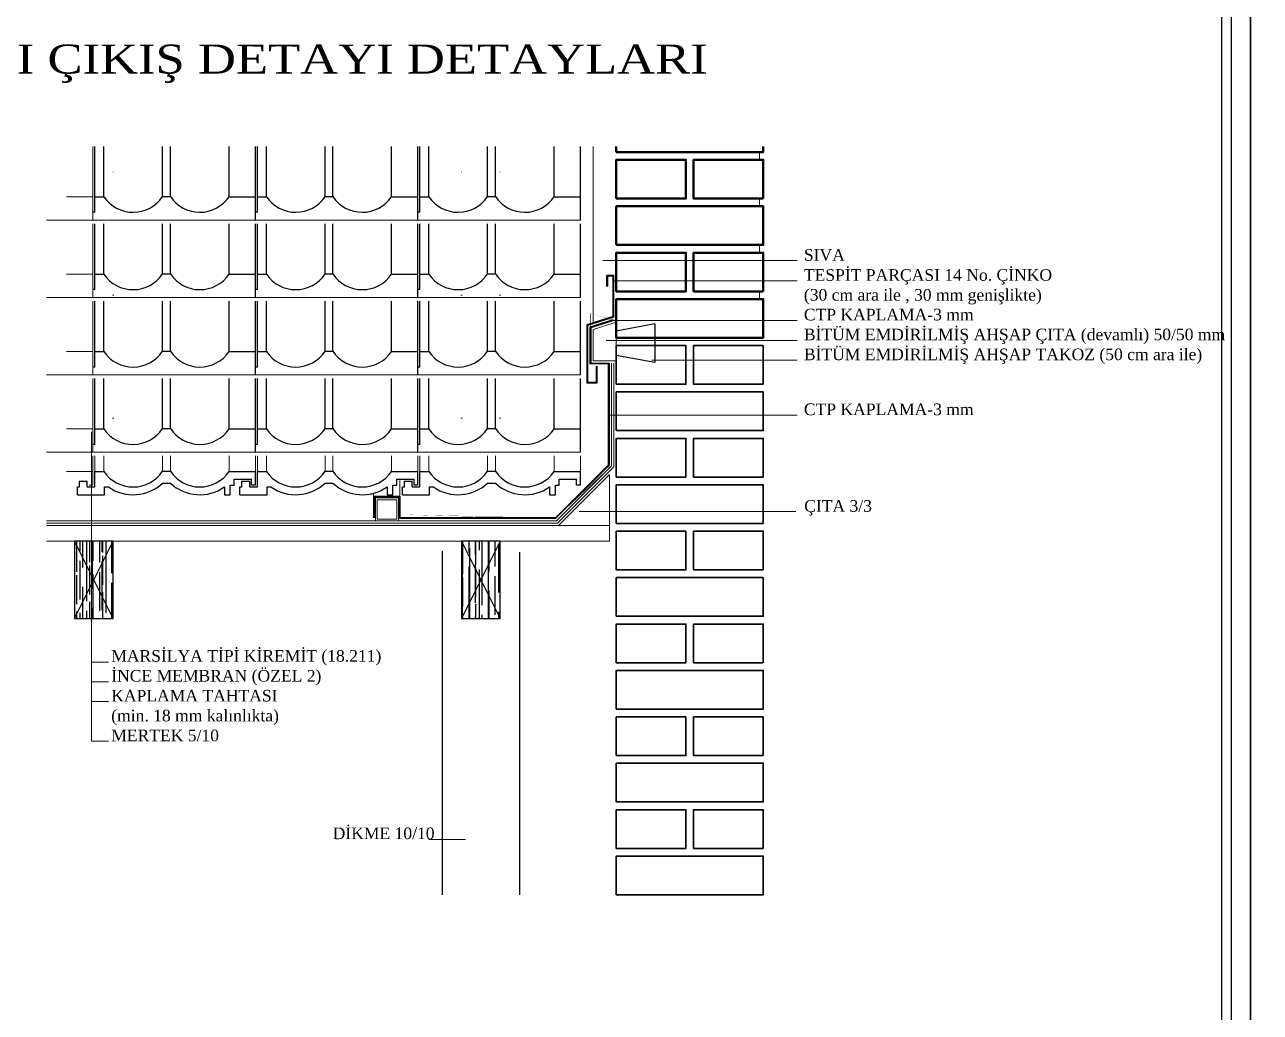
# Model space of a CAD drawing. Extents: x 386248 to 427517, y 4539405 to 4542296.
# Drawn here: x 416597 to 417235, y 4541287 to 4541797 of the extents above; entities that cross this region are included whole.
import ezdxf

# ---------------------------------------------------------------- set-up
doc = ezdxf.new("R2010")
doc.units = 0
doc.linetypes.add('DOT2', pattern=[3.174999999999998, 0, -3.174999999999998])
for name, color, linetype, lineweight in [('1', 7, 'Continuous', 20), ('3', 40, 'DOT2', 15), ('duvaar', 133, 'Continuous', 50), ('DUVAR', 4, 'Continuous', 35), ('KAPI-CAM', 11, 'Continuous', 25), ('YAZI', 7, 'Continuous', 25), ('YAZILAR', 1, 'Continuous', 30)]:
    doc.layers.add(name, color=color, linetype=linetype, lineweight=lineweight)
doc.layers.add('Tarama', color=7, linetype='Continuous')
doc.layers.add('YAZI2', color=5, linetype='Continuous')
doc.styles.add('BASLIK', font='')
doc.styles.get('BASLIK').set_extended_font_data('Times New Roman Tur')
pattern_1 = [(90.00000000053188, (371166.8368920425, 4507008.633614527), (-5.000000000102103, 10.99999999995359), [75, -10, 25, -5]), (90.00000000053188, (371164.3368920425, 4507015.283614527), (-6.649999999953588, -5.000000000061719), [15, -1.649999999999999, 30, -3.75]), (90.00000000053188, (371162.5868920425, 4507011.133614527), (-3.350000000241327, 25.9999999999689), [40, -6.999999999999999, 20, -5])]

# ---------------------------------------------------------------- blocks, each defined once
blk = doc.blocks.new('TUGLA')
at = {"layer": 'DUVAR'}
for points in [[(0, 0.0600000000000005), (0.0899999999999999, 0.0600000000000005), (0.0899999999999999, 0.1100000000000003), (0, 0.1100000000000003)], [(0.1900000000000013, 0.0600000000000005), (0.1000000000000014, 0.0600000000000005), (0.1000000000000014, 0.1100000000000003), (0.1900000000000013, 0.1100000000000003)], [(0, 0), (0.1900000000000004, 0), (0.1900000000000004, 0.0499999999999998), (0, 0.0499999999999998)]]:
    blk.add_lwpolyline(points, close=True, dxfattribs=at)

msp = doc.modelspace()

# ---------------------------------------------------------------- hatches: boundary and pattern name
at = {"layer": 'Tarama'}
h = msp.add_hatch(dxfattribs=at)
h.set_pattern_fill('AR-RROOF', color=256, scale=5, angle=90.00000000053176, style=0)
h.set_pattern_definition(pattern_1)
h.paths.add_polyline_path([(416642.5115443395, 4541530.274603974), (416631.2575794506, 4541530.274603974), (416631.2575794508, 4541512.782533752), (416632.5115443396, 4541510.274603974)])
h.paths.add_polyline_path([(416642.5115443395, 4541530.274603974), (416632.5115443396, 4541510.274603974), (416642.5115443399, 4541490.274603974)])
h.paths.add_polyline_path([(416632.5115443396, 4541510.274603974), (416631.2575794509, 4541507.766674197), (416631.257579451, 4541490.274603974), (416642.5115443399, 4541490.274603974)])
h.paths.add_polyline_path([(416631.2575794509, 4541507.766674197), (416622.5115443399, 4541490.274603972), (416631.257579451, 4541490.274603974)])
h.paths.add_polyline_path([(416631.2575794509, 4541507.766674197), (416631.2575794508, 4541512.782533752), (416622.5115443395, 4541530.274603972), (416622.5115443399, 4541490.274603972)])
h.paths.add_polyline_path([(416631.2575794506, 4541530.274603974), (416622.5115443395, 4541530.274603972), (416631.2575794508, 4541512.782533752)])
h.paths.add_polyline_path([(416632.5115443396, 4541510.274603974), (416631.2575794508, 4541512.782533752), (416631.2575794509, 4541507.766674197)])
h = msp.add_hatch(dxfattribs=at)
h.set_pattern_fill('AR-RROOF', color=256, scale=5, angle=90.00000000053176, style=0)
h.set_pattern_definition(pattern_1)
h.paths.add_polyline_path([(416842.5115443396, 4541530.274603976), (416822.5115443396, 4541530.274603974), (416832.5115443396, 4541510.274603976)])
h.paths.add_polyline_path([(416822.5115443396, 4541530.274603974), (416822.5115443399, 4541490.274603976), (416832.5115443396, 4541510.274603976)])
h.paths.add_polyline_path([(416832.5115443396, 4541510.274603976), (416822.5115443399, 4541490.274603976), (416842.5115443399, 4541490.274603976)])
h.paths.add_polyline_path([(416842.5115443396, 4541530.274603976), (416832.5115443396, 4541510.274603976), (416842.5115443399, 4541490.274603976)])

# ---------------------------------------------------------------- linework, layer by layer
at = {"layer": '1'}
for p, q in [((416632.0148459156, 4541696.274603974), (416632.0148459151, 4541734.274603974)), ((416890.5115443384, 4541643.026846263), (416890.5115443376, 4541734.274603976)), ((416976.5115443377, 4541727.398110252), (416976.5115443377, 4541731.398110251)), ((416618.3949204268, 4541708.283626767), (416632.0148459155, 4541708.283626768)), ((416976.511544338, 4541703.398110251), (416976.511544338, 4541707.398110251)), ((416884.0148459154, 4541696.274603976), (416608.0737854674, 4541696.274603974)), ((416632.0148459159, 4541656.274603974), (416632.0148459156, 4541694.274603974)), ((416976.5115443383, 4541679.398110251), (416976.5115443383, 4541683.398110251)), ((416895.5136558607, 4541675.292729864), (416995.9806475088, 4541675.292729866)), ((416618.394920427, 4541668.283626767), (416632.0148459158, 4541668.283626768)), ((416900.9185767684, 4541664.913293667), (416995.9806475088, 4541664.913293667)), ((416976.5115443384, 4541655.398110251), (416976.5115443383, 4541659.398110252)), ((416884.0148459159, 4541656.274603976), (416608.0737854677, 4541656.274603972)), ((416632.0148459164, 4541616.274603974), (416632.0148459159, 4541654.274603974)), ((416900.4506894035, 4541644.339768345), (416995.980647509, 4541644.339768346)), ((416900.9115443379, 4541644.672628148), (416901.0333746339, 4541644.291632899)), ((416902.5115443385, 4541643.504446842), (416890.5115443385, 4541639.667224308)), ((416890.5115443385, 4541623.504446842), (416890.5115443385, 4541639.667224308)), ((416902.5115443385, 4541643.504446842), (416902.5115443387, 4541623.504446842)), ((416897.3673412177, 4541633.960332147), (416995.9806475091, 4541633.960332148)), ((416618.3949204274, 4541628.283626767), (416632.0148459163, 4541628.283626768)), ((416902.5115443387, 4541623.504446842), (416890.5115443385, 4541623.504446842)), ((416900.1115443389, 4541569.108560699), (416900.1115443382, 4541622.304446842)), ((416901.3115443391, 4541568.611504423), (416901.3115443385, 4541622.304446842)), ((416920.8679944549, 4541623.766243024), (416995.9806475092, 4541623.766243025)), ((416884.0148459162, 4541616.274603977), (416608.0737854682, 4541616.274603972)), ((416632.0148459166, 4541576.274603974), (416632.0148459164, 4541614.274603974)), ((416898.7115443381, 4541595.347778056), (416995.9806475095, 4541595.347778057)), ((416618.3949204278, 4541588.283626767), (416632.0148459165, 4541588.283626769)), ((416631.2575794515, 4541426.782749412), (416631.2575794501, 4541586.708768039)), ((416884.0148459167, 4541576.274603976), (416608.0737854686, 4541576.274603974)), ((416632.0148459167, 4541566.274603974), (416632.0148459166, 4541574.274603974)), ((416633.0148459167, 4541566.274603974), (416633.0148459168, 4541574.274603974)), ((416637.6347714046, 4541566.274603974), (416637.6347714045, 4541574.274603974)), ((416668.0148459167, 4541566.412580019), (416668.0148459168, 4541574.274603974)), ((416672.0148459167, 4541566.412580019), (416672.0148459167, 4541574.274603974)), ((416702.3949204279, 4541566.274603974), (416702.3949204279, 4541574.274603974)), ((416716.0148459167, 4541566.274603974), (416716.0148459166, 4541574.274603974)), ((416716.0148459167, 4541566.274603974), (416716.0148459166, 4541574.274603974)), ((416717.0148459167, 4541566.274603974), (416717.0148459167, 4541574.274603974)), ((416721.6347714046, 4541566.274603974), (416721.6347714045, 4541574.274603974)), ((416752.0148459167, 4541566.412580022), (416752.0148459168, 4541574.274603974)), ((416756.0148459167, 4541566.412580022), (416756.0148459167, 4541574.274603974)), ((416786.3949204279, 4541566.274603974), (416786.3949204279, 4541574.274603974)), ((416800.0148459167, 4541566.274603974), (416800.0148459167, 4541574.274603974)), ((416800.0148459167, 4541566.274603974), (416800.0148459167, 4541574.274603974)), ((416801.0148459167, 4541566.274603974), (416801.0148459167, 4541574.274603974)), ((416805.6347714047, 4541566.274603974), (416805.6347714046, 4541574.274603974)), ((416836.0148459167, 4541566.412580022), (416836.0148459168, 4541574.274603976)), ((416840.0148459167, 4541566.412580022), (416840.0148459167, 4541574.274603976)), ((416870.3949204282, 4541566.274603977), (416870.394920428, 4541574.274603976)), ((416884.0148459167, 4541566.274603977), (416884.0148459167, 4541574.274603976)), ((416900.1115443389, 4541569.108560699), (416871.6775876164, 4541540.674603976)), ((416901.3115443391, 4541568.611504423), (416872.174643891, 4541539.474603975)), ((416618.3949204279, 4541566.274603972), (416632.0148459167, 4541566.274603974)), ((416632.0148459167, 4541559.274603974), (416632.0148459167, 4541566.274603974)), ((416790.714845916, 4541553.888042772), (416790.7148459161, 4541561.666260574)), ((416632.0148459167, 4541559.274603974), (416630.0148459169, 4541559.274603974)), ((416777.0552664389, 4541553.888042772), (416777.0552664389, 4541554.641956841)), ((416883.2718445548, 4541545.605819483), (416995.3555224529, 4541545.605819484)), ((416871.6775876164, 4541540.674603976), (416608.0737854689, 4541540.674603974)), ((416872.174643891, 4541539.474603975), (416608.0737854689, 4541539.474603973)), ((416899.071700166, 4541538.274603976), (416608.0737854691, 4541538.274603972)), ((416899.071700166, 4541530.274603976), (416899.071700166, 4541538.274603976)), ((416608.0737854691, 4541530.274603972), (416899.071700166, 4541530.274603976)), ((416631.2575794513, 4541467.746110199), (416640.1226324409, 4541467.746110199)), ((416631.2575794514, 4541457.522804047), (416640.1226324409, 4541457.522804047)), ((416631.2575794514, 4541447.389222721), (416640.1226324409, 4541447.389222721)), ((416631.2575794515, 4541426.782749412), (416640.1226324412, 4541426.782749412)), ((416824.6452747405, 4541375.999631719), (416805.6275688696, 4541375.999631717))]:
    msp.add_line(p, q, dxfattribs=at)
for points in [[(416899.0717001657, 4541564.674603976), (416899.071700166, 4541538.274603976), (416872.6717001667, 4541538.274603976)], [(416790.0033010767, 4541540.674603975), (416778.0033010767, 4541540.674603975), (416778.0033010765, 4541552.674603975), (416790.0033010765, 4541552.674603975)], [(416789.0033010766, 4541541.674603974), (416779.0033010766, 4541541.674603974), (416779.0033010765, 4541551.674603975), (416789.0033010764, 4541551.674603975)]]:
    msp.add_lwpolyline(points, close=True, dxfattribs=at)
at = {"layer": '3', "ltscale": 20}
for p, q in [((416642.5115443395, 4541530.274603974), (416642.5115443376, 4541734.274603974)), ((416822.5115443385, 4541530.274603974), (416822.5115443366, 4541734.274603974)), ((416842.5115443396, 4541530.274603976), (416842.5115443376, 4541734.274603976))]:
    msp.add_line(p, q, dxfattribs=at)
at = {"layer": 'duvaar'}
for points in [[(416902.5115443377, 4541731.398110249), (416978.5115443377, 4541731.398110251), (416978.5115443376, 4541734.274603977)], [(416902.5115443377, 4541734.274603976), (416902.5115443377, 4541731.398110249)]]:
    msp.add_lwpolyline(points, dxfattribs=at)
for points in [[(416902.511544338, 4541707.398110251), (416938.511544338, 4541707.398110251), (416938.5115443377, 4541727.398110252), (416902.5115443377, 4541727.398110251)], [(416978.511544338, 4541707.398110251), (416942.511544338, 4541707.398110251), (416942.5115443378, 4541727.398110252), (416978.5115443377, 4541727.398110252)], [(416902.5115443382, 4541683.398110251), (416978.5115443382, 4541683.398110251), (416978.511544338, 4541703.398110251), (416902.511544338, 4541703.398110249)], [(416902.5115443384, 4541659.398110249), (416938.5115443384, 4541659.398110252), (416938.5115443382, 4541679.398110251), (416902.5115443382, 4541679.398110249)], [(416978.5115443384, 4541659.398110252), (416942.5115443385, 4541659.398110252), (416942.511544338, 4541679.398110251), (416978.5115443382, 4541679.398110251)], [(416902.5115443385, 4541635.398110249), (416978.5115443385, 4541635.398110251), (416978.5115443384, 4541655.398110251), (416902.5115443384, 4541655.398110249)]]:
    msp.add_lwpolyline(points, close=True, dxfattribs=at)
at = {"layer": 'KAPI-CAM'}
for p, q in [((416633.0148459157, 4541700.274603974), (416633.0148459151, 4541734.274603974)), ((416637.6347714034, 4541708.283626768), (416637.6347714031, 4541734.274603974)), ((416668.0148459155, 4541708.421602813), (416668.0148459151, 4541734.274603974)), ((416672.0148459156, 4541708.421602813), (416672.0148459151, 4541734.274603974)), ((416702.3949204277, 4541708.283626768), (416702.3949204273, 4541734.274603974)), ((416716.0148459155, 4541696.274603974), (416716.0148459151, 4541734.274603974)), ((416717.0148459157, 4541700.274603974), (416717.0148459151, 4541734.274603974)), ((416721.6347714034, 4541708.283626768), (416721.6347714031, 4541734.274603974)), ((416752.0148459156, 4541708.421602814), (416752.0148459154, 4541734.274603974)), ((416756.0148459157, 4541708.421602814), (416756.0148459151, 4541734.274603974)), ((416786.3949204277, 4541708.283626768), (416786.3949204274, 4541734.274603974)), ((416800.0148459154, 4541696.274603974), (416800.0148459151, 4541734.274603974)), ((416801.0148459157, 4541700.274603974), (416801.0148459151, 4541734.274603974)), ((416805.6347714034, 4541708.283626768), (416805.6347714031, 4541734.274603974)), ((416836.0148459156, 4541708.421602815), (416836.0148459153, 4541734.274603976)), ((416840.0148459156, 4541708.421602815), (416840.0148459151, 4541734.274603976)), ((416870.3949204277, 4541708.28362677), (416870.3949204275, 4541734.274603976)), ((416884.0148459154, 4541696.274603976), (416884.0148459151, 4541734.274603976)), ((416633.0148459155, 4541708.283626768), (416637.6347714034, 4541708.283626768)), ((416668.0148459155, 4541708.421602813), (416672.0148459156, 4541708.421602813)), ((416702.3949204275, 4541708.283626768), (416716.0148459155, 4541708.283626768)), ((416717.0148459155, 4541708.283626768), (416721.6347714034, 4541708.283626768)), ((416752.0148459155, 4541708.421602814), (416756.0148459157, 4541708.421602814)), ((416786.3949204275, 4541708.283626768), (416800.0148459155, 4541708.283626768)), ((416801.0148459156, 4541708.283626768), (416805.6347714034, 4541708.283626768)), ((416836.0148459156, 4541708.421602815), (416840.0148459156, 4541708.421602815)), ((416870.3949204275, 4541708.28362677), (416884.0148459155, 4541708.28362677)), ((416633.0148459157, 4541700.274603974), (416632.0148459157, 4541700.274603974)), ((416717.0148459157, 4541700.274603974), (416716.0148459157, 4541700.274603974)), ((416801.0148459157, 4541700.274603974), (416800.0148459155, 4541700.274603974)), ((416633.014845916, 4541660.274603974), (416633.0148459156, 4541694.274603974)), ((416637.6347714038, 4541668.283626768), (416637.6347714036, 4541694.274603974)), ((416668.0148459159, 4541668.421602814), (416668.0148459157, 4541694.274603974)), ((416672.014845916, 4541668.421602814), (416672.0148459156, 4541694.274603974)), ((416702.394920428, 4541668.283626768), (416702.3949204278, 4541694.274603974)), ((416716.0148459159, 4541656.274603974), (416716.0148459156, 4541694.274603974)), ((416717.014845916, 4541660.274603974), (416717.0148459156, 4541694.274603974)), ((416721.6347714038, 4541668.283626768), (416721.6347714035, 4541694.274603974)), ((416752.0148459159, 4541668.421602814), (416752.0148459157, 4541694.274603974)), ((416756.014845916, 4541668.421602814), (416756.0148459157, 4541694.274603974)), ((416786.394920428, 4541668.283626769), (416786.3949204278, 4541694.274603974)), ((416800.0148459159, 4541656.274603974), (416800.0148459156, 4541694.274603974)), ((416801.0148459158, 4541660.274603976), (416801.0148459156, 4541694.274603974)), ((416805.6347714038, 4541668.283626769), (416805.6347714035, 4541694.274603974)), ((416836.0148459159, 4541668.421602815), (416836.0148459157, 4541694.274603976)), ((416840.014845916, 4541668.421602815), (416840.0148459156, 4541694.274603976)), ((416870.3949204281, 4541668.28362677), (416870.3949204278, 4541694.274603976)), ((416884.0148459159, 4541656.274603976), (416884.0148459156, 4541694.274603976)), ((416633.014845916, 4541668.283626768), (416637.6347714038, 4541668.283626768)), ((416668.0148459159, 4541668.421602814), (416672.014845916, 4541668.421602814)), ((416702.3949204277, 4541668.283626768), (416716.0148459158, 4541668.283626768)), ((416717.014845916, 4541668.283626768), (416721.6347714038, 4541668.283626768)), ((416752.0148459159, 4541668.421602814), (416756.014845916, 4541668.421602814)), ((416786.3949204277, 4541668.283626769), (416800.0148459159, 4541668.283626769)), ((416801.014845916, 4541668.283626769), (416805.6347714038, 4541668.283626769)), ((416836.0148459159, 4541668.421602815), (416840.014845916, 4541668.421602815)), ((416870.3949204277, 4541668.28362677), (416884.0148459158, 4541668.28362677)), ((416633.014845916, 4541660.274603974), (416632.0148459158, 4541660.274603974)), ((416717.014845916, 4541660.274603974), (416716.0148459158, 4541660.274603974)), ((416801.0148459158, 4541660.274603976), (416800.0148459158, 4541660.274603976)), ((416633.0148459162, 4541620.274603974), (416633.0148459159, 4541654.274603974)), ((416637.6347714042, 4541628.283626768), (416637.6347714039, 4541654.274603974)), ((416668.0148459163, 4541628.421602814), (416668.014845916, 4541654.274603974)), ((416672.0148459163, 4541628.421602814), (416672.0148459159, 4541654.274603974)), ((416702.3949204284, 4541628.283626768), (416702.3949204281, 4541654.274603974)), ((416716.0148459162, 4541616.274603974), (416716.0148459158, 4541654.274603974)), ((416717.0148459162, 4541620.274603974), (416717.0148459159, 4541654.274603974)), ((416721.6347714042, 4541628.283626768), (416721.6347714037, 4541654.274603974)), ((416752.0148459163, 4541628.421602814), (416752.014845916, 4541654.274603976)), ((416756.0148459163, 4541628.421602814), (416756.0148459159, 4541654.274603976)), ((416786.3949204284, 4541628.283626769), (416786.3949204281, 4541654.274603976)), ((416800.0148459162, 4541616.274603974), (416800.0148459159, 4541654.274603976)), ((416801.0148459164, 4541620.274603974), (416801.0148459159, 4541654.274603976)), ((416805.6347714041, 4541628.283626769), (416805.6347714039, 4541654.274603976)), ((416836.0148459163, 4541628.421602814), (416836.0148459159, 4541654.274603977)), ((416840.0148459163, 4541628.421602814), (416840.0148459158, 4541654.274603977)), ((416870.3949204285, 4541628.28362677), (416870.3949204281, 4541654.274603977)), ((416884.0148459162, 4541616.274603977), (416884.0148459159, 4541654.274603977)), ((416633.0148459163, 4541628.283626768), (416637.6347714042, 4541628.283626768)), ((416668.0148459163, 4541628.421602814), (416672.0148459163, 4541628.421602814)), ((416702.3949204281, 4541628.283626768), (416716.0148459162, 4541628.283626768)), ((416717.0148459163, 4541628.283626768), (416721.6347714042, 4541628.283626768)), ((416752.0148459163, 4541628.421602814), (416756.0148459163, 4541628.421602814)), ((416786.3949204282, 4541628.283626769), (416800.0148459161, 4541628.283626769)), ((416801.0148459164, 4541628.283626769), (416805.6347714041, 4541628.283626769)), ((416836.0148459163, 4541628.421602814), (416840.0148459163, 4541628.421602814)), ((416870.3949204282, 4541628.28362677), (416884.0148459161, 4541628.28362677)), ((416633.0148459162, 4541620.274603974), (416632.0148459164, 4541620.274603974)), ((416717.0148459162, 4541620.274603974), (416716.0148459162, 4541620.274603974)), ((416801.0148459164, 4541620.274603974), (416800.0148459162, 4541620.274603974)), ((416633.0148459168, 4541580.274603974), (416633.0148459164, 4541614.274603974)), ((416637.6347714045, 4541588.283626769), (416637.6347714043, 4541614.274603974)), ((416668.0148459168, 4541588.421602813), (416668.0148459164, 4541614.274603974)), ((416672.0148459165, 4541588.421602813), (416672.0148459164, 4541614.274603974)), ((416702.3949204287, 4541588.283626769), (416702.3949204285, 4541614.274603974)), ((416716.0148459166, 4541576.274603974), (416716.0148459164, 4541614.274603974)), ((416717.0148459168, 4541580.274603974), (416717.0148459164, 4541614.274603974)), ((416721.6347714046, 4541588.283626769), (416721.6347714043, 4541614.274603974)), ((416752.0148459167, 4541588.421602814), (416752.0148459164, 4541614.274603974)), ((416756.0148459165, 4541588.421602814), (416756.0148459164, 4541614.274603974)), ((416786.3949204287, 4541588.283626769), (416786.3949204285, 4541614.274603974)), ((416800.0148459167, 4541576.274603974), (416800.0148459164, 4541614.274603974)), ((416801.0148459168, 4541580.274603974), (416801.0148459164, 4541614.274603974)), ((416805.6347714046, 4541588.283626769), (416805.6347714043, 4541614.274603974)), ((416836.0148459165, 4541588.421602815), (416836.0148459166, 4541614.274603976)), ((416840.0148459167, 4541588.421602815), (416840.0148459164, 4541614.274603976)), ((416870.3949204289, 4541588.28362677), (416870.3949204286, 4541614.274603976)), ((416884.0148459167, 4541576.274603976), (416884.0148459164, 4541614.274603976)), ((416633.0148459167, 4541588.283626769), (416637.6347714045, 4541588.283626769)), ((416668.0148459168, 4541588.421602813), (416672.0148459165, 4541588.421602813)), ((416702.3949204285, 4541588.283626769), (416716.0148459165, 4541588.283626769)), ((416717.0148459167, 4541588.283626769), (416721.6347714046, 4541588.283626769)), ((416752.0148459165, 4541588.421602814), (416756.0148459165, 4541588.421602814)), ((416786.3949204285, 4541588.283626769), (416800.0148459165, 4541588.283626769)), ((416801.0148459167, 4541588.283626769), (416805.6347714046, 4541588.283626769)), ((416836.0148459165, 4541588.421602815), (416840.0148459167, 4541588.421602815)), ((416870.3949204285, 4541588.28362677), (416884.0148459165, 4541588.28362677)), ((416633.0148459168, 4541580.274603974), (416632.0148459166, 4541580.274603974)), ((416717.0148459168, 4541580.274603974), (416716.0148459166, 4541580.274603974)), ((416801.0148459168, 4541580.274603974), (416800.0148459167, 4541580.274603974)), ((416625.0148459167, 4541558.274603974), (416625.0148459168, 4541561.274603974)), ((416625.0148459168, 4541561.274603974), (416629.0148459169, 4541561.274603974)), ((416629.0148459167, 4541558.274603974), (416629.0148459169, 4541561.274603974)), ((416633.0148459167, 4541566.274603974), (416637.6347714047, 4541566.274603974)), ((416633.0148459169, 4541558.274603974), (416633.0148459167, 4541566.274603974)), ((416668.0148459167, 4541566.412580019), (416672.0148459167, 4541566.412580019)), ((416702.3949204289, 4541566.274603974), (416716.0148459167, 4541566.274603974)), ((416705.0148459168, 4541562.274603974), (416714.0148459168, 4541562.274603974)), ((416705.0148459168, 4541559.274603974), (416705.0148459168, 4541562.274603974)), ((416709.0148459169, 4541558.274603974), (416709.0148459171, 4541561.274603974)), ((416709.0148459171, 4541561.274603974), (416713.0148459169, 4541561.274603974)), ((416713.0148459167, 4541558.274603974), (416713.0148459169, 4541561.274603974)), ((416714.0148459168, 4541559.274603974), (416714.0148459168, 4541562.274603974)), ((416716.0148459167, 4541559.274603974), (416716.0148459167, 4541566.274603974)), ((416717.0148459167, 4541566.274603974), (416721.6347714047, 4541566.274603974)), ((416717.0148459169, 4541558.274603974), (416717.0148459167, 4541566.274603974)), ((416752.0148459167, 4541566.412580022), (416756.0148459167, 4541566.412580022)), ((416786.3949204287, 4541566.274603974), (416800.0148459167, 4541566.274603974)), ((416789.0148459168, 4541562.274603974), (416798.0148459168, 4541562.274603974)), ((416789.0148459168, 4541559.274603974), (416789.0148459168, 4541562.274603974)), ((416793.0148459169, 4541558.274603976), (416793.0148459169, 4541561.274603974)), ((416793.0148459169, 4541561.274603974), (416797.0148459169, 4541561.274603974)), ((416797.0148459169, 4541558.274603976), (416797.0148459169, 4541561.274603974)), ((416798.0148459168, 4541559.274603974), (416798.0148459168, 4541562.274603974)), ((416800.0148459167, 4541559.274603974), (416800.0148459167, 4541566.274603974)), ((416801.0148459167, 4541566.274603974), (416805.6347714047, 4541566.274603974)), ((416801.0148459169, 4541558.274603976), (416801.0148459167, 4541566.274603974)), ((416836.0148459167, 4541566.412580022), (416840.0148459167, 4541566.412580022)), ((416870.3949204289, 4541566.274603977), (416884.0148459167, 4541566.274603977)), ((416873.0148459168, 4541562.274603976), (416882.0148459168, 4541562.274603976)), ((416873.0148459168, 4541559.274603977), (416873.0148459168, 4541562.274603976)), ((416882.0148459168, 4541559.274603977), (416882.0148459168, 4541562.274603976)), ((416884.0148459167, 4541559.274603977), (416884.0148459167, 4541566.274603977)), ((416624.0148459168, 4541554.274603972), (416624.0148459167, 4541558.274603972)), ((416624.0148459167, 4541558.274603972), (416625.0148459167, 4541558.274603974)), ((416629.0148459167, 4541558.274603974), (416633.0148459169, 4541558.274603974)), ((416638.0148459167, 4541558.274603974), (416640.0148459167, 4541558.274603974)), ((416638.0148459169, 4541554.274603974), (416638.0148459167, 4541558.274603974)), ((416668.0148459169, 4541560.274603974), (416672.0148459169, 4541560.274603974)), ((416700.0148459167, 4541558.274603974), (416700.0148459169, 4541554.274603974)), ((416703.0148459169, 4541559.274603974), (416705.0148459168, 4541559.274603974)), ((416703.0148459168, 4541554.274603974), (416703.0148459169, 4541559.274603974)), ((416708.0148459169, 4541554.274603974), (416708.0148459167, 4541558.274603974)), ((416708.0148459167, 4541558.274603974), (416709.0148459169, 4541558.274603974)), ((416713.0148459167, 4541558.274603974), (416717.0148459169, 4541558.274603974)), ((416716.0148459167, 4541559.274603974), (416714.0148459168, 4541559.274603974)), ((416722.0148459169, 4541558.274603974), (416724.0148459167, 4541558.274603974)), ((416722.0148459169, 4541554.274603974), (416722.0148459169, 4541558.274603974)), ((416752.0148459169, 4541560.274603974), (416756.0148459169, 4541560.274603974)), ((416784.0148459167, 4541558.274603976), (416784.0148459169, 4541554.274603974)), ((416787.0148459169, 4541559.274603974), (416789.0148459168, 4541559.274603974)), ((416787.0148459168, 4541554.274603974), (416787.0148459169, 4541559.274603974)), ((416792.0148459169, 4541554.274603974), (416792.0148459167, 4541558.274603976)), ((416792.0148459167, 4541558.274603976), (416793.0148459169, 4541558.274603976)), ((416797.0148459169, 4541558.274603976), (416801.0148459169, 4541558.274603976)), ((416800.0148459167, 4541559.274603974), (416798.0148459168, 4541559.274603974)), ((416806.0148459169, 4541558.274603976), (416808.0148459167, 4541558.274603976)), ((416806.0148459169, 4541554.274603974), (416806.0148459169, 4541558.274603976)), ((416836.0148459167, 4541560.274603976), (416840.0148459169, 4541560.274603976)), ((416868.0148459167, 4541558.274603977), (416868.0148459168, 4541554.274603976)), ((416871.0148459169, 4541559.274603977), (416873.0148459168, 4541559.274603977)), ((416871.014845917, 4541554.274603976), (416871.0148459169, 4541559.274603977)), ((416884.0148459167, 4541559.274603977), (416882.0148459168, 4541559.274603977)), ((416624.0148459168, 4541554.274603972), (416638.0148459169, 4541554.274603974)), ((416700.0148459169, 4541554.274603974), (416703.0148459168, 4541554.274603974)), ((416708.0148459169, 4541554.274603974), (416722.0148459169, 4541554.274603974)), ((416784.0148459169, 4541554.274603974), (416787.0148459168, 4541554.274603974)), ((416792.0148459169, 4541554.274603974), (416806.0148459169, 4541554.274603974)), ((416868.0148459168, 4541554.274603976), (416871.014845917, 4541554.274603976)), ((416622.5115443399, 4541490.274603972), (416642.5115443395, 4541530.274603974)), ((416642.5115443399, 4541490.274603974), (416622.5115443385, 4541530.274603972)), ((416822.5115443385, 4541530.274603974), (416842.5115443399, 4541490.274603976)), ((416842.5115443396, 4541530.274603976), (416822.5115443399, 4541490.274603976)), ((416812.5115443398, 4541525.023136363), (416812.5115443413, 4541347.398110249)), ((416852.5115443395, 4541524.483260152), (416852.5115443412, 4541347.398110249))]:
    msp.add_line(p, q, dxfattribs=at)
for points in [[(416642.5115443399, 4541490.274603974), (416642.5115443395, 4541530.274603974), (416622.5115443395, 4541530.274603972), (416622.5115443399, 4541490.274603972), (416642.5115443399, 4541490.274603974)], [(416842.5115443399, 4541490.274603976), (416842.5115443396, 4541530.274603976), (416822.5115443396, 4541530.274603974), (416822.5115443399, 4541490.274603976), (416842.5115443399, 4541490.274603976)]]:
    msp.add_lwpolyline(points, dxfattribs=at)
for centre, radius, start, end in [((416652.7782892977, 4541718.595419415), 18.32100438886878, 214.2524255359266, 326.2680070355971), ((416687.2514025331, 4541718.595419415), 18.32100438886878, 213.7319929644029, 325.7475744605391), ((416736.7782892977, 4541718.595419417), 18.32100438886878, 214.2524255359266, 326.2680070355971), ((416771.2514025331, 4541718.595419417), 18.32100438886878, 213.7319929644029, 325.7475744605391), ((416820.7782892977, 4541718.595419417), 18.32100438886878, 214.2524255359266, 326.2680070355971), ((416855.2514025331, 4541718.595419417), 18.32100438886878, 213.7319929644029, 325.7475744605391), ((416652.7782892981, 4541678.595419415), 18.32100438886878, 214.2524255359266, 326.2680070355971), ((416687.2514025336, 4541678.595419415), 18.32100438886878, 213.7319929644029, 325.7475744605391), ((416736.7782892981, 4541678.595419415), 18.32100438886878, 214.2524255359266, 326.2680070355971), ((416771.2514025333, 4541678.595419415), 18.32100438886878, 213.7319929644029, 325.7475744605391), ((416820.7782892981, 4541678.595419415), 18.32100438886878, 214.2524255359266, 326.2680070355971), ((416855.2514025336, 4541678.595419417), 18.32100438886878, 213.7319929644029, 325.7475744605391), ((416652.7782892984, 4541638.595419414), 18.32100438886878, 214.2524255359266, 326.2680070355971), ((416687.2514025339, 4541638.595419414), 18.32100438886878, 213.7319929644029, 325.7475744605391), ((416736.7782892984, 4541638.595419417), 18.32100438886878, 214.2524255359266, 326.2680070355971), ((416771.2514025337, 4541638.595419417), 18.32100438886878, 213.7319929644029, 325.7475744605391), ((416820.7782892985, 4541638.595419417), 18.32100438886878, 214.2524255359266, 326.2680070355971), ((416855.2514025338, 4541638.595419417), 18.32100438886878, 213.7319929644029, 325.7475744605391), ((416652.7782892988, 4541598.595419414), 18.32100438886878, 214.2524255359266, 326.2680070355971), ((416687.2514025342, 4541598.595419414), 18.32100438886878, 213.7319929644029, 325.7475744605391), ((416736.7782892988, 4541598.595419417), 18.32100438886878, 214.2524255359266, 326.2680070355971), ((416771.2514025341, 4541598.595419417), 18.32100438886878, 213.7319929644029, 325.7475744605391), ((416820.7782892988, 4541598.595419417), 18.32100438886878, 214.2524255359266, 326.2680070355971), ((416855.2514025342, 4541598.595419417), 18.32100438886878, 213.7319929644029, 325.7475744605391), ((416652.7782892991, 4541576.586396621), 18.32100438886878, 214.2524255359266, 326.2680070355971), ((416687.2514025345, 4541576.586396621), 18.32100438886878, 213.7319929644029, 325.7475744605391), ((416736.7782892992, 4541576.586396622), 18.32100438886878, 214.2524255359266, 326.2680070355971), ((416771.2514025344, 4541576.586396622), 18.32100438886878, 213.7319929644029, 325.7475744605391), ((416820.7782892991, 4541576.586396622), 18.32100438886878, 214.2524255359266, 326.2680070355971), ((416855.2514025344, 4541576.586396622), 18.32100438886878, 213.7319929644029, 325.7475744605391), ((416652.7782892991, 4541576.586396621), 22.32100438886878, 235.123242172518, 313.0479914065008), ((416687.2514025345, 4541576.586396621), 22.32100438886878, 226.9520085934991, 304.876757827482), ((416736.7782892992, 4541576.586396622), 22.32100438886878, 235.123242172518, 313.0479914065008), ((416771.2514025344, 4541576.586396622), 22.32100438886878, 226.9520085934991, 304.876757827482), ((416820.7782892991, 4541576.586396622), 22.32100438886878, 235.123242172518, 313.0479914065008), ((416855.2514025344, 4541576.586396622), 22.32100438886878, 226.9520085934991, 304.876757827482)]:
    msp.add_arc(centre, radius, start, end, dxfattribs=at)
at = {"layer": 'Tarama'}
for p, q in [((416901.3115443381, 4541667.668473421), (416897.7115443374, 4541667.668473421)), ((416897.7115443374, 4541661.90502239), (416897.7115443374, 4541667.668473421)), ((416900.9115443376, 4541667.26847342), (416898.111544338, 4541667.26847342)), ((416898.111544338, 4541661.90502239), (416898.111544338, 4541667.26847342)), ((416900.9115443379, 4541646.352439124), (416900.9115443376, 4541667.26847342)), ((416901.3115443383, 4541646.060393799), (416901.3115443381, 4541667.668473421)), ((416900.9115443379, 4541646.352439124), (416887.3115443383, 4541642.003586921)), ((416901.3115443383, 4541646.060393799), (416887.7115443376, 4541641.711541594)), ((416900.9115443379, 4541644.672628148), (416888.911544338, 4541640.835405613)), ((416887.3115443383, 4541642.003586921), (416887.3115443385, 4541611.904446842)), ((416887.7115443376, 4541641.711541594), (416887.711544338, 4541612.304446842)), ((416888.911544338, 4541640.835405613), (416888.9115443381, 4541621.90444684)), ((416922.5115443375, 4541642.541117634), (416902.5115443385, 4541638.862970937)), ((416922.5115443375, 4541642.541117634), (416922.5115443377, 4541622.541117634)), ((416922.5115443377, 4541622.541117634), (416902.5115443387, 4541626.219264329)), ((416898.5115443387, 4541621.90444684), (416888.9115443381, 4541621.90444684)), ((416892.1115443384, 4541620.704446842), (416892.1115443383, 4541612.304446842)), ((416892.5115443388, 4541620.704446842), (416892.5115443388, 4541611.904446842)), ((416898.5115443392, 4541569.771302397), (416898.5115443387, 4541621.90444684)), ((416892.5115443388, 4541611.904446842), (416887.3115443385, 4541611.904446842)), ((416892.1115443383, 4541612.304446842), (416887.711544338, 4541612.304446842)), ((416898.5115443392, 4541569.771302397), (416871.0148459171, 4541542.274603976)), ((416777.0552664389, 4541553.585442119), (416777.055266439, 4541542.274603974)), ((416777.0552664389, 4541553.585442119), (416790.714845916, 4541553.585442119)), ((416790.714845916, 4541553.585442119), (416790.7148459162, 4541542.274603974)), ((416871.0148459171, 4541542.274603976), (416790.7148459162, 4541542.274603974))]:
    msp.add_line(p, q, dxfattribs=at)
at = {"layer": 'Tarama', "const_width": 0.3}
msp.add_lwpolyline([(416900.9724594856, 4541644.482130524), (416889.1115443382, 4541640.689382951), (416889.1115443383, 4541622.104446841), (416898.7115443379, 4541622.104446841), (416898.7115443384, 4541569.688459687), (416871.0976886292, 4541542.074603977), (416790.514845917, 4541542.074603976), (416790.5148459169, 4541553.385442119), (416777.2552664392, 4541553.385442119), (416777.2552664392, 4541542.274603974)], dxfattribs=at)
at = {"layer": 'Tarama'}
msp.add_lwpolyline([(416901.0333746339, 4541644.291632899), (416889.3115443383, 4541640.543360286), (416889.3115443385, 4541622.304446842), (416898.9115443381, 4541622.304446842), (416898.9115443386, 4541569.605616974), (416871.1805313418, 4541541.874603976), (416790.3148459168, 4541541.874603976), (416790.3148459167, 4541553.185442119), (416777.4552664383, 4541553.185442119), (416777.4552664385, 4541542.274603974)], dxfattribs=at)
at = {"layer": 'YAZILAR', "color": 133, "ltscale": 5}
for points in [[(416081.0735467304, 4542295.699726079), (417230.4027517939, 4542295.69972609), (417230.4027518218, 4539405.230821914), (416081.0735467582, 4539405.230821904)], [(417230.4027518217, 4542295.699726089), (418356.2692511558, 4542295.699726089), (418356.2692511558, 4539405.230821914), (417230.4027518218, 4539405.230821914)], [(416091.0735467304, 4542285.69972608), (417220.402751794, 4542285.69972609), (417220.4027518218, 4539411.987860886), (416091.0735467581, 4539411.987860875)], [(416096.0735467304, 4542280.69972608), (417215.4027517941, 4542280.69972609), (417215.4027518217, 4539416.987860886), (416096.0735467579, 4539416.987860875)]]:
    msp.add_lwpolyline(points, close=True, dxfattribs=at)

# ---------------------------------------------------------------- block references
at = {"layer": 'duvaar', "xscale": 400, "yscale": 400, "zscale": 400, "row_count": 6, "column_count": 1, "row_spacing": 48, "column_spacing": 0}
msp.add_blockref('TUGLA', (416902.5115443413, 4541347.398110249), dxfattribs=at)

# ---------------------------------------------------------------- texts
at = {"layer": 'YAZI', "color": 252, "style": 'BASLIK'}
for s, p in [('SIVA', (416999.4914097773, 4541675.24788121)), ('TESPİT PARÇASI 14 No. ÇİNKO', (416999.4914097773, 4541664.870541762)), ('(30 cm ara ile , 30 mm genişlikte)', (416999.4914097774, 4541654.584827477)), ('CTP KAPLAMA-3 mm', (416999.4914097778, 4541644.388641602)), ('BİTÜM EMDİRİLMİŞ AHŞAP ÇITA (devamlı) 50/50 mm', (416999.4914097777, 4541634.105024068)), ('BİTÜM EMDİRİLMİŞ AHŞAP TAKOZ (50 cm ara ile)', (416999.4914097777, 4541623.819309781)), ('CTP KAPLAMA-3 mm', (416999.4914097781, 4541595.396651314)), ('ÇITA 3/3', (416999.652374128, 4541545.446973988)), ('MARSİLYA TİPİ KİREMİT (18.211)', (416641.4540201787, 4541467.923795427)), ('İNCE MEMBRAN (ÖZEL 2)', (416641.4540201788, 4541457.638081142)), ('KAPLAMA TAHTASI', (416641.4540201788, 4541447.352366855)), ('(min. 18 mm kalınlıkta)', (416641.4540201789, 4541437.066652569)), ('MERTEK 5/10', (416641.4540201788, 4541426.780938284)), ('DİKME 10/10', (416755.917060187, 4541376.175753054))]:
    msp.add_text(s, height=6.007357439999998, dxfattribs=at).set_placement(p)
at = {"layer": 'YAZI2', "style": 'BASLIK', "width": 1.199999999999999}
msp.add_text('BACA ÇATI ÇIKIŞ DETAYI DETAYLARI', height=15, dxfattribs=at).set_placement((416455.9368804959, 4541771.998160605))

doc.saveas('drawing.dxf')
